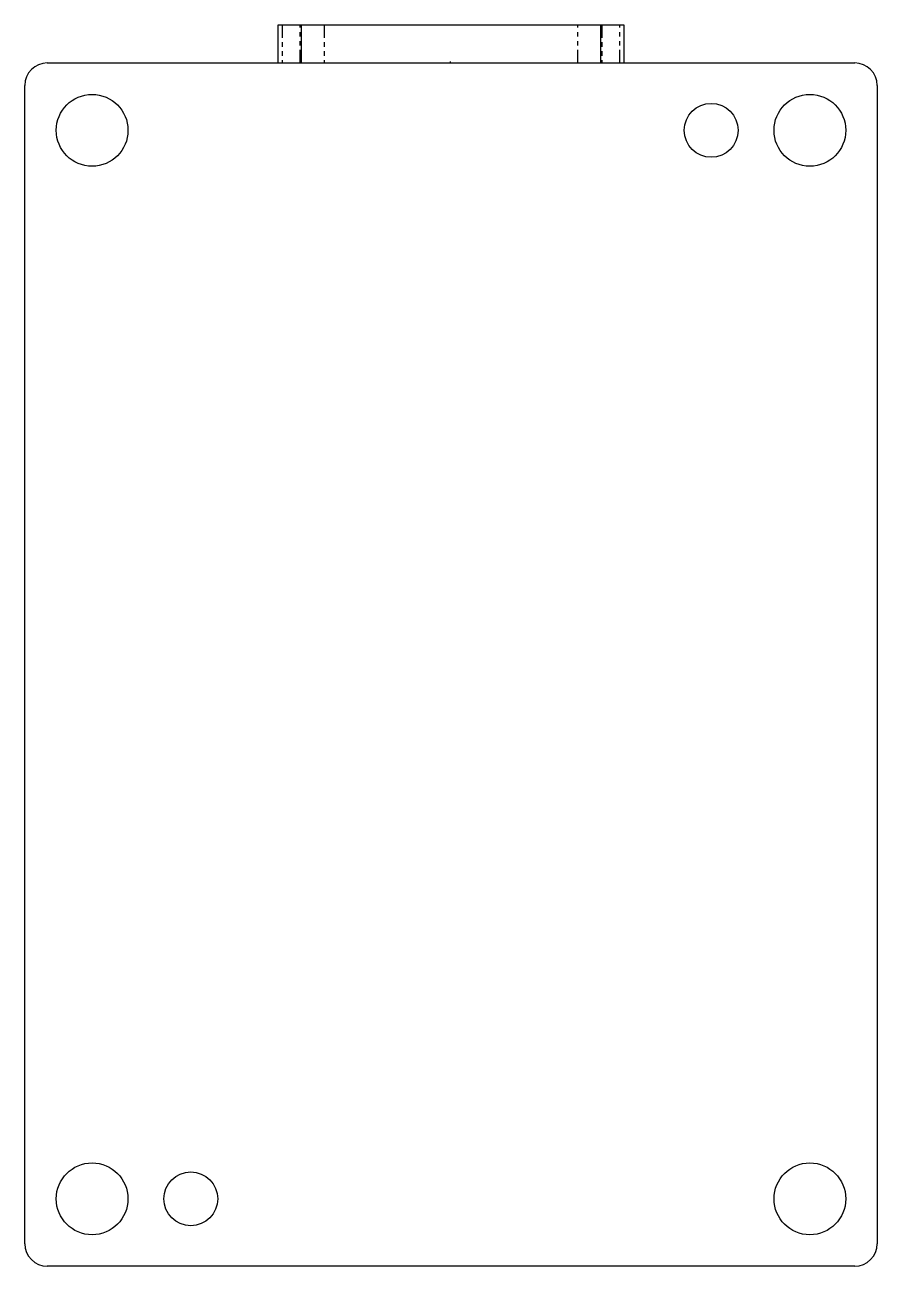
# Model space of a CAD drawing. Header units: inches. Extents: x 0 to 297, y 0 to 210.
# Drawn here: x 189.8 to 208.8, y 95.91 to 123.56 of the extents above; entities that cross this region are included whole.
import ezdxf

# ---------------------------------------------------------------- set-up
doc = ezdxf.new("R2010")
doc.units = ezdxf.units.IN
doc.header["$LTSCALE"] = 0.64311
doc.header["$MEASUREMENT"] = 0
doc.linetypes.add('PHANTOM', pattern=[0.8, 0.45, -0.05, 0.1, -0.05, 0.1, -0.05])
doc.layers.add('02_ALL_AXES', color=7, linetype='CONTINUOUS')
doc.layers.add('07_ALL_FEATURES', color=7, linetype='CONTINUOUS')

msp = doc.modelspace()

# ---------------------------------------------------------------- linework, layer by layer
at = {"layer": '02_ALL_AXES', "color": 3, "linetype": 'Continuous'}
for centre, radius in [((191.3, 121.205), 0.8), ((207.3, 121.205), 0.8), ((205.1, 121.205), 0.6), ((191.3, 97.405), 0.8), ((207.3, 97.405), 0.8), ((193.5, 97.405), 0.6)]:
    msp.add_circle(centre, radius, dxfattribs=at)
at = {"layer": '07_ALL_FEATURES', "color": 7, "linetype": 'Continuous'}
for p, q in [((195.45, 122.705), (195.45, 123.555)), ((195.45, 123.555), (203.15, 123.555)), ((195.97, 122.705), (195.97, 123.555)), ((202.63, 123.555), (202.63, 122.705)), ((203.15, 123.555), (203.15, 122.705)), ((199.285, 122.74), (199.285, 122.705))]:
    msp.add_line(p, q, dxfattribs=at)
at = {"layer": '07_ALL_FEATURES', "color": 7, "linetype": 'PHANTOM'}
for p, q in [((195.536, 123.555), (195.536, 122.705)), ((195.936, 122.705), (195.936, 123.555)), ((196.47, 123.555), (196.47, 122.705)), ((202.13, 122.705), (202.13, 123.555)), ((202.664, 123.555), (202.664, 122.705)), ((203.064, 122.705), (203.064, 123.555))]:
    msp.add_line(p, q, dxfattribs=at)
at = {"layer": '07_ALL_FEATURES', "color": 3, "linetype": 'Continuous'}
for p, q in [((190.3, 122.705), (208.3, 122.705)), ((189.8, 96.405), (189.8, 122.205)), ((208.8, 122.205), (208.8, 96.405)), ((208.3, 95.905), (190.3, 95.905))]:
    msp.add_line(p, q, dxfattribs=at)
for centre, start, end in [((190.3, 122.205), 90, 180), ((208.3, 122.205), 0, 90), ((190.3, 96.405), 180, 270), ((208.3, 96.405), 270, 0)]:
    msp.add_arc(centre, 0.5, start, end, dxfattribs=at)

doc.saveas('drawing.dxf')
